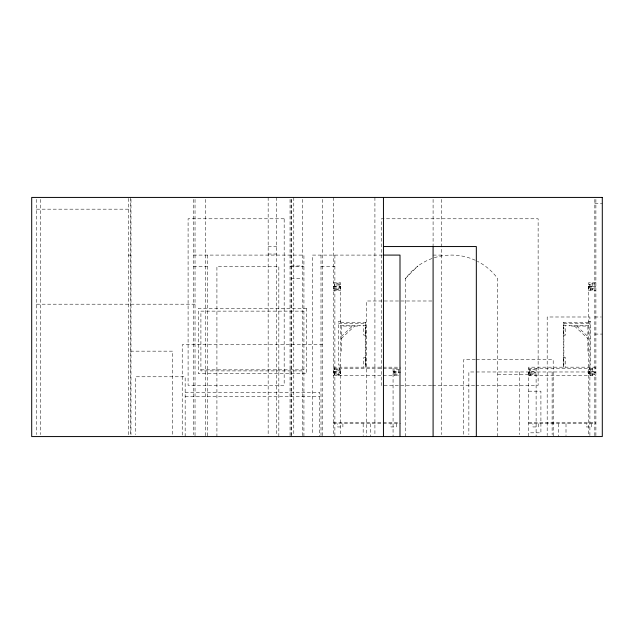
<?xml version="1.0" encoding="UTF-8"?>
<svg xmlns="http://www.w3.org/2000/svg" width="634" height="634" viewBox="0 0 634 634"><rect width="100%" height="100%" fill="white"/><g stroke="black" fill="none" stroke-linecap="round" stroke-linejoin="round"><path stroke-width="0.48" stroke-dasharray="3.17 2.38" d="M405.34 436.557L405.34 278.564L411.157 271.764L417.972 265.955A57.123 57.123 0 0 1 475.801 260.503M405.34 278.564L417.972 265.955M341.29 338.611L354.628 326.066M341.29 336.48L352.496 326.066M594.827 203.3L602.3 203.3M36.503 209.172L130.445 209.172M268.158 246.547L276.701 246.547M268.158 254.02L276.701 254.02M128.314 255.09L130.984 255.09M193.433 255.09L303.924 255.09L303.924 436.572M382.294 255.09L312.467 255.09L312.467 434.599M433.093 255.09L441.636 255.09M291.109 265.963L302.323 265.963M193.433 266.296L207.31 266.296M290.047 266.296L303.924 266.296M321.002 266.288L334.879 266.288M291.109 278.572L302.323 278.572M333.278 282.835L340.751 282.835L340.751 436.557M595.897 282.835L588.423 282.835L588.423 436.557M594.827 283.905L589.493 283.905L589.493 289.239L594.827 289.239M340.751 284.436L338.619 284.436L338.619 290.309M588.423 284.436L590.555 284.436L590.555 290.309M333.278 286.306L338.619 286.306M590.555 286.306L595.897 286.306M333.278 286.568L340.751 286.568M588.423 286.568L595.897 286.568M340.22 286.837L340.751 286.837M588.423 286.837L588.954 286.837M333.278 287.107L340.751 287.107M588.423 287.107L595.897 287.107M340.22 287.638L340.751 287.638M588.423 287.638L588.954 287.638M340.22 288.042L340.751 288.042M588.423 288.042L588.954 288.042M340.22 288.169L340.751 288.169M588.423 288.169L588.954 288.169M333.278 288.438L338.619 288.438M590.555 288.438L595.897 288.438M333.278 290.309L340.751 290.309M588.423 290.309L595.897 290.309M431.849 300.992L366.65 300.992L366.65 436.564M36.503 304.193L195.034 304.193M303.924 311.128L200.907 311.128L200.907 370.906L303.924 370.906M594.827 316.992L601.365 316.992M340.751 321.264L338.619 321.264L338.619 365.033L340.751 365.033M588.423 321.264L590.555 321.264L590.555 365.033L588.423 365.033M340.751 322.334L365.842 322.334L365.842 367.173M588.423 322.334L563.333 322.334L563.333 367.173M338.619 323.403L365.303 323.403M563.872 323.403L590.555 323.403M340.751 325.535L365.842 325.535M563.333 325.535L588.423 325.535M365.303 327.675L365.842 327.675M563.333 327.675L563.872 327.675M365.303 327.802L365.842 327.802M563.333 327.802L563.872 327.802M365.303 328.071L365.842 328.071M563.333 328.071L563.872 328.071M365.303 328.341L365.842 328.341M563.333 328.341L563.872 328.341M365.303 328.602L365.842 328.602M563.333 328.602L563.872 328.602M365.303 328.737L365.842 328.737M563.333 328.737L563.872 328.737M365.303 331.939L365.842 331.939M563.333 331.939L563.872 331.939M365.303 332.073L365.842 332.073M563.333 332.073L563.872 332.073M365.303 332.343L365.842 332.343M563.333 332.343L563.872 332.343M365.303 332.612L365.842 332.612M563.333 332.612L563.872 332.612M365.303 332.874L365.842 332.874M563.333 332.874L563.872 332.874M365.303 333.008L365.842 333.008M563.333 333.008L563.872 333.008M594.827 334.078L602.3 334.078M365.842 335.14L363.702 335.14L363.702 325.535M563.333 335.14L565.473 335.14L565.473 325.535M322.603 344.753L182.22 344.753L182.22 436.557M130.445 351.157L172.614 351.157L172.614 434.599M340.751 351.157L341.29 351.157L341.29 326.066L359.969 326.066L359.969 325.535M588.423 351.157L587.884 351.157L587.884 326.066L569.205 326.066L569.205 325.535M365.842 357.56L363.702 357.56L363.702 367.173M563.333 357.56L565.473 357.56L565.473 367.173M365.303 359.7L365.842 359.7M475.341 359.7L463.517 359.7L463.517 436.564M476.332 359.7L553.197 359.7L553.197 436.564M563.333 359.7L563.872 359.7M365.303 359.835L365.842 359.835M563.333 359.835L563.872 359.835M365.303 360.096L365.842 360.096M563.333 360.096L563.872 360.096M365.303 360.366L365.842 360.366M563.333 360.366L563.872 360.366M365.303 360.635L365.842 360.635M563.333 360.635L563.872 360.635M365.303 360.762L365.842 360.762M563.333 360.762L563.872 360.762M365.303 363.964L365.842 363.964M563.333 363.964L563.872 363.964M365.303 364.098L365.842 364.098M563.333 364.098L563.872 364.098M365.303 364.368L365.842 364.368M563.333 364.368L563.872 364.368M365.303 364.637L365.842 364.637M563.333 364.637L563.872 364.637M365.303 364.899L365.842 364.899M563.333 364.899L563.872 364.899M365.303 365.033L365.842 365.033M563.333 365.033L563.872 365.033M333.278 367.173L400.537 367.173M595.897 367.173L528.637 367.173L528.637 436.557M333.278 368.235L400.537 368.235M528.637 368.235L595.897 368.235M334.348 369.305L339.681 369.305M399.468 369.305L394.126 369.305L394.126 375.708M589.493 369.305L594.827 369.305M200.907 369.836L303.924 369.836M340.751 369.836L338.619 369.836L338.619 375.708M528.637 369.836L530.777 369.836L530.777 375.708M588.423 369.836L590.555 369.836L590.555 375.708M333.278 371.706L338.619 371.706M393.064 371.706L398.398 371.706M530.777 371.706L536.11 371.706M590.555 371.706L595.897 371.706M333.278 371.976L340.751 371.976M393.064 371.976L400.537 371.976M595.897 371.976L468.859 371.976L468.859 434.599M340.22 372.237L340.751 372.237M528.637 372.237L529.176 372.237M588.423 372.237L588.954 372.237M333.278 372.507L340.751 372.507M393.064 372.507L400.537 372.507M528.637 372.507L536.11 372.507M588.423 372.507L595.897 372.507M340.22 373.038L340.751 373.038M528.637 373.038L529.176 373.038M588.423 373.038L588.954 373.038M340.22 373.442L340.751 373.442M528.637 373.442L529.176 373.442M588.423 373.442L588.954 373.442M340.22 373.577L340.751 373.577M528.637 373.577L529.176 373.577M588.423 373.577L588.954 373.577M333.278 373.846L338.619 373.846M393.064 373.846L398.398 373.846M530.777 373.846L536.11 373.846M590.555 373.846L595.897 373.846M394.126 374.646L399.468 374.646M497.682 374.646L528.637 374.646M529.707 374.646L535.048 374.646M594.827 374.646L589.493 374.646L589.493 368.235M333.278 375.708L399.468 375.708M528.637 375.708L595.897 375.708M431.619 385.321L381.319 385.321L381.319 218.785L538.131 218.785L538.131 385.321L475.999 385.321M432.602 385.321L475.017 385.321M528.637 391.186L540.913 391.186L540.913 432.824L528.637 432.824M185.16 392.256L319.671 392.256L319.671 436.557M185.16 396.527L319.671 396.527M333.278 422.68L398.667 422.68M528.637 422.68L595.897 422.68M333.278 423.75L400.537 423.75M528.637 423.75L595.897 423.75M576.678 326.066L587.884 336.48M574.547 326.066L587.884 338.611M595.897 199.409L595.897 436.557M594.827 199.409L594.827 436.557M592.156 282.835L592.156 290.309M592.156 368.235L592.156 375.708M591.625 423.75L591.625 426.951L586.284 426.951L586.284 423.75M589.889 435.574L589.889 316.992L547.19 316.992L547.19 435.574M588.954 286.306L588.954 288.438M588.954 371.706L588.954 373.846M566.004 423.75L566.004 435.574M563.872 322.334L563.872 367.173M558.53 423.75L558.53 436.557M552.127 371.976L552.127 434.599M538.25 423.75L538.25 426.951L532.909 426.951L532.909 423.75M536.11 368.235L536.11 436.557M535.048 375.708L535.048 369.305L529.707 369.305L529.707 375.708M529.176 371.706L529.176 373.846M519.563 371.976L519.563 434.599M497.682 436.557L497.682 278.564A57.123 57.123 0 0 0 477.41 261.287M441.636 199.385L441.636 434.599M433.093 199.409L433.093 244.922M398.398 369.836L398.398 375.708M396.266 423.75L396.266 426.951L390.924 426.951L390.924 423.75M393.064 368.235L393.064 436.557M374.916 197.428L374.916 434.591M370.644 423.75L370.644 436.557M365.303 322.334L365.303 367.173M363.171 423.75L363.171 435.574M342.891 423.75L342.891 426.951L337.55 426.951L337.55 423.75M340.22 286.306L340.22 288.438M340.22 371.706L340.22 373.846M339.681 368.235L339.681 374.646L334.348 374.646L334.348 368.235M337.019 282.835L337.019 290.309M337.019 368.235L337.019 375.708M334.879 255.082L334.879 436.557M333.278 197.428L333.278 436.557M322.603 199.409L322.603 436.557M321.002 255.082L321.002 435.574M302.323 199.385L302.323 436.572M293.78 197.428L293.78 434.591M291.648 199.385L291.648 436.572M291.109 199.385L291.109 436.572M290.047 199.385L290.047 436.572M278.833 436.572L278.833 266.296L216.915 266.296L216.915 436.572M276.701 197.428L276.701 436.572M268.158 197.428L268.158 436.572M207.31 255.09L207.31 436.572M205.709 199.385L205.709 436.572M195.034 199.385L195.034 436.572M193.433 199.409L193.433 434.599M185.16 436.557L185.16 376.778L135.517 376.778L135.517 434.599M130.984 199.385L130.984 434.599M130.445 197.428L130.445 436.557M128.314 198.426L128.314 436.557M40.243 199.409L40.243 434.591M36.503 199.385L36.503 434.591M284.175 218.785L188.092 218.785L188.092 385.321L284.175 385.321L284.175 218.785M339.681 283.905L334.348 283.905L334.348 289.239L339.681 289.239L339.681 283.905M306.594 308.457L198.236 308.457L198.236 373.577L306.594 373.577L306.594 308.457"/><path stroke-width="0.95" d="M383.451 246.547L476.332 246.547L476.332 436.572M383.277 255.09L399.999 255.09L399.999 436.572M433.093 245.849L433.093 436.572M383.451 197.428L383.451 436.572M602.3 197.428L31.7 197.428L31.7 436.572L602.3 436.557L602.3 197.428"/></g></svg>
